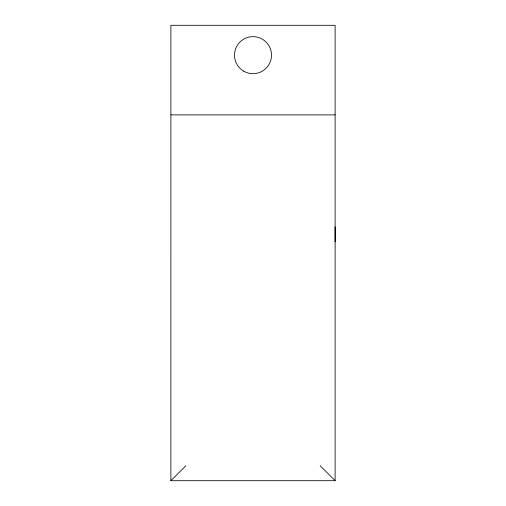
<?xml version="1.0" encoding="UTF-8"?>
<svg xmlns="http://www.w3.org/2000/svg" width="506" height="506" viewBox="0 0 506 506"><rect width="100%" height="100%" fill="white"/><g stroke="black" fill="none" stroke-linecap="round" stroke-linejoin="round"><path stroke-width="0.76" d="M170.876 480.7L170.883 25.3L335.124 25.3L335.124 480.7L170.876 480.7L185.81 465.767M170.876 114.887L335.117 114.887M320.19 465.767L335.117 480.7M335.124 226.871L335.124 241.805M243.74 71.194A18.513 18.513 0 0 0 271.513 55.16A18.513 18.513 0 0 0 243.74 39.126A18.513 18.513 0 0 0 243.74 71.194"/></g></svg>
